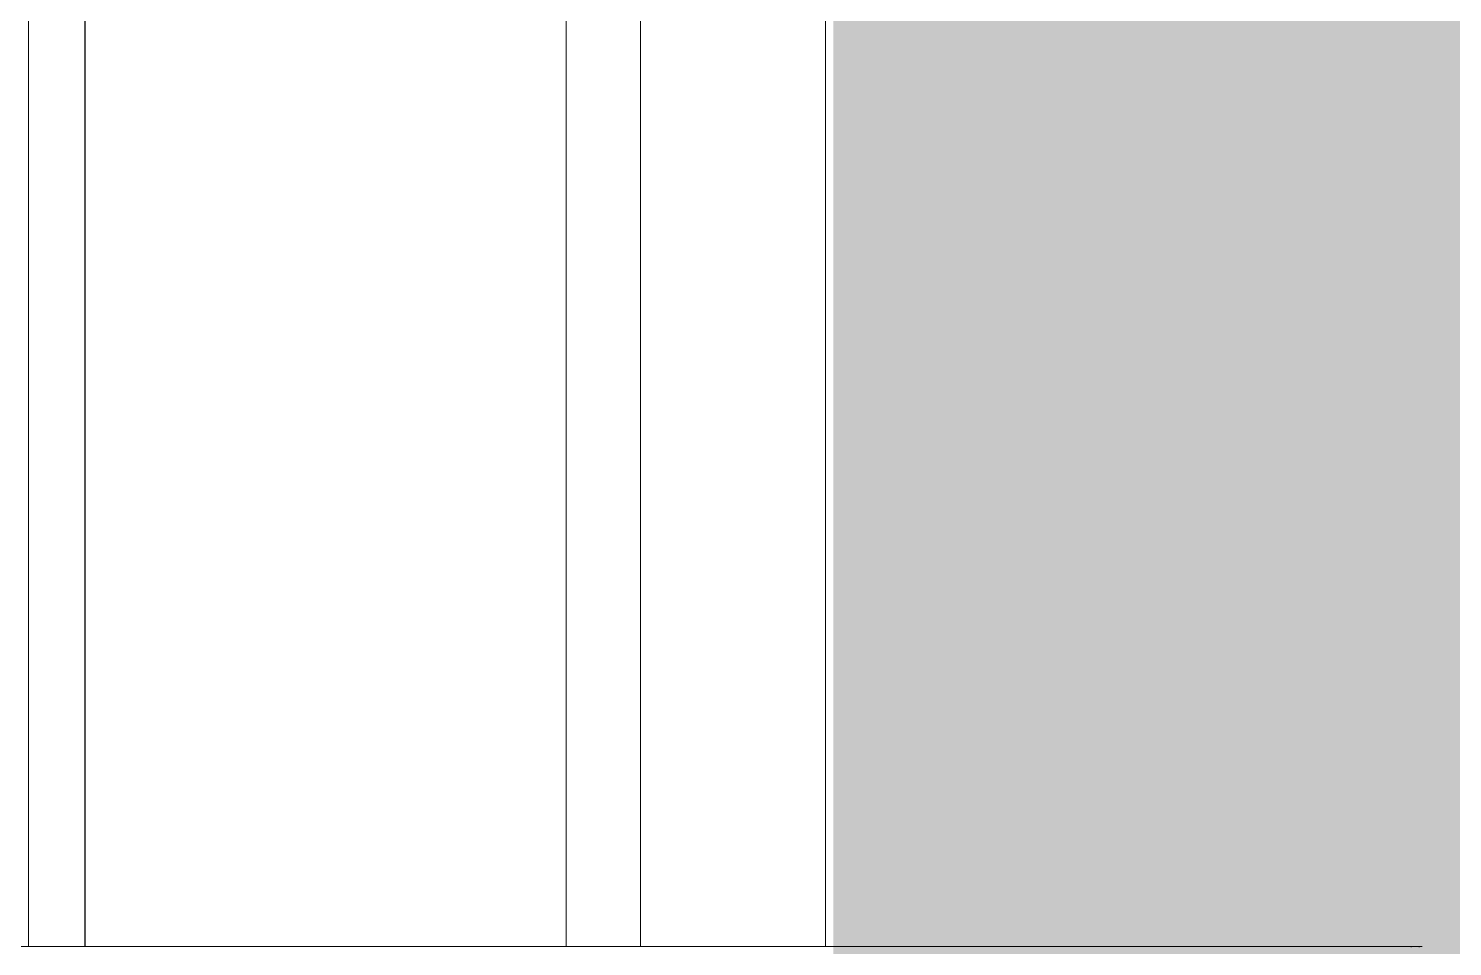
# Model space of a CAD drawing. Header units: millimetres. Extents: x -46169 to 174149, y -86316 to 18123.
# Drawn here: x 119047 to 120312, y -83689 to -82873 of the extents above; entities that cross this region are included whole.
import ezdxf

# ---------------------------------------------------------------- set-up
doc = ezdxf.new("R2010")
doc.units = ezdxf.units.MM
doc.header["$MEASUREMENT"] = 0
doc.linetypes.add('Wipeout_Contour', pattern=[1000, 0, -1000])
for name, color, linetype, lineweight, true_color in [('A04_A04_1_A-35-M_FFE_Sanitary_Pen_No__210', 7, 'Continuous', 13, 0xbae3f7), ('A04_A04_1_New_A-25-M_Wall_Int_Pen_No__63', 7, 'Continuous', 20, 0x606060), ('A04_A04_1_New_A-35-M_FFE_Loose_Pen_No__64', 7, 'Continuous', 20, 0x606060)]:
    doc.layers.add(name, color=color, linetype=linetype, lineweight=lineweight, true_color=true_color)
doc.layers.add('A04_A04_1_New_A-25-M_Wall_Int', color=7, linetype='Continuous')
doc.layers.add('A04_A04_1_New_A-25-M_Wall_Int_Pen_No__87', color=8, linetype='Continuous', lineweight=20)

msp = doc.modelspace()

# ---------------------------------------------------------------- wipeouts: each hides what was drawn before it
at = {"color": 254, "linetype": 'Wipeout_Contour', "lineweight": 0, "ltscale": 4403046.294925408}
msp.add_wipeout([(120227.1, -84266.9), (119755, -84266.9), (119755, -84457.9), (123475.3, -84457.9), (123475.3, -81407.9), (119755, -81407.9), (119755, -83688.6), (120283.7, -83688.6), (120285.3, -83688.7), (120288.4, -83689.4), (120291.2, -83690.8), (120293.6, -83692.7), (120295.6, -83695.2), (120296.9, -83698), (120297.6, -83701.1), (120297.7, -83702.7), (120297.7, -83704), (120297.7, -84251.1), (120297.7, -84252.9), (120297.7, -84254.5), (120297, -84257.5), (120295.6, -84260.4), (120293.6, -84262.8), (120291.2, -84264.8), (120288.4, -84266.1), (120285.3, -84266.8), (120283.6, -84266.9), (120259.7, -84266.9), (120259.7, -84454.9), (120227.1, -84454.9)], dxfattribs=at).dxf.layer = 'A04_A04_1_New_A-25-M_Wall_Int'
at = {"color": 254, "linetype": 'Wipeout_Contour', "lineweight": 0, "ltscale": 581865.055097}
msp.add_wipeout([(119524.8, -83688.6), (119590.8, -83688.6), (119590.8, -81999.9), (119524.8, -82065.9)], dxfattribs=at).dxf.layer = 'A04_A04_1_New_A-25-M_Wall_Int'
at = {"color": 254, "linetype": 'Wipeout_Contour', "lineweight": 0, "ltscale": 580305.935287}
msp.add_wipeout([(119046.8, -83688.6), (119096.8, -83688.6), (119096.8, -82065.9), (119046.8, -82065.9)], dxfattribs=at).dxf.layer = 'A04_A04_1_New_A-25-M_Wall_Int'

# ---------------------------------------------------------------- next in the draw order: hatches: boundary and pattern name
at = {"layer": 'A04_A04_1_A-35-M_FFE_Sanitary_Pen_No__210', "linetype": 'Continuous', "lineweight": 0, "true_color": 0x2e383d}
msp.add_hatch(color=250, dxfattribs=at).paths.add_polyline_path([(119762, -81412.9), (119762, -84457.9), (124593.5, -84457.9), (124593.5, -81412.9)])

# ---------------------------------------------------------------- next in the draw order: linework, layer by layer
at = {"layer": 'A04_A04_1_New_A-35-M_FFE_Loose_Pen_No__64', "linetype": 'Continuous'}
for p, q in [((120270.9, -83688.6), (120269.9, -83688.6)), ((120270.9, -83688.6), (120275.7, -83688.6)), ((120272.5, -83688.7), (120270.9, -83688.6)), ((120276.7, -83688.6), (120275.7, -83688.6)), ((120275.7, -83689.3), (120275.7, -83688.6)), ((120278.3, -83688.7), (120276.7, -83688.6)), ((120277.9, -83688.6), (120276.9, -83688.6)), ((120277.9, -83688.6), (120282.7, -83688.6)), ((120279.5, -83688.7), (120277.9, -83688.6)), ((120283.7, -83688.6), (120282.7, -83688.6)), ((120282.7, -83689.3), (120282.7, -83688.6)), ((120285.3, -83688.7), (120283.7, -83688.6))]:
    msp.add_line(p, q, dxfattribs=at)

# ---------------------------------------------------------------- next in the draw order: wipeouts: each hides what was drawn before it
at = {"color": 254, "linetype": 'Wipeout_Contour', "lineweight": 0, "ltscale": 434827.912521}
msp.add_wipeout([(119096.8, -82065.9), (119096.8, -83688.6), (119097.1, -82065.9)], dxfattribs=at).dxf.layer = 'A04_A04_1_New_A-25-M_Wall_Int'

# ---------------------------------------------------------------- next in the draw order: wipeouts: each hides what was drawn before it
at = {"color": 254, "linetype": 'Wipeout_Contour', "lineweight": 0, "ltscale": 581091.386004}
msp.add_wipeout([(119524.8, -82065.9), (119097.1, -82065.9), (119097.1, -83688.6), (119524.8, -83688.6)], dxfattribs=at).dxf.layer = 'A04_A04_1_New_A-25-M_Wall_Int'

# ---------------------------------------------------------------- next in the draw order: wipeouts: each hides what was drawn before it
at = {"color": 254, "linetype": 'Wipeout_Contour', "lineweight": 0, "ltscale": 869575.341754}
msp.add_wipeout([(118396.5, -81999.9), (119590.8, -81999.9), (119590.8, -83688.6), (119755, -83688.6), (119755, -81407.9), (118396.5, -81407.9)], dxfattribs=at).dxf.layer = 'A04_A04_1_New_A-25-M_Wall_Int'

# ---------------------------------------------------------------- next in the draw order: linework, layer by layer
at = {"layer": 'A04_A04_1_New_A-25-M_Wall_Int_Pen_No__63', "linetype": 'Continuous'}
for p, q in [((119590.8, -81999.9), (119590.8, -83688.6)), ((119590.8, -83688.6), (119590.8, -81999.9)), ((119046.8, -83688.6), (119046.8, -82065.9)), ((119096.8, -82065.9), (119096.8, -83688.6)), ((119097.1, -83688.6), (119097.1, -82065.9)), ((119524.8, -82065.9), (119524.8, -83688.6))]:
    msp.add_line(p, q, dxfattribs=at)
at = {"layer": 'A04_A04_1_New_A-25-M_Wall_Int_Pen_No__87', "linetype": 'Continuous'}
msp.add_line((119755, -83688.6), (119755, -81407.9), dxfattribs=at)
at = {"layer": 'A04_A04_1_New_A-35-M_FFE_Loose_Pen_No__64', "linetype": 'Continuous'}
msp.add_line((118499.9, -83688.6), (120269.9, -83688.6), dxfattribs=at)

doc.saveas('drawing.dxf')
